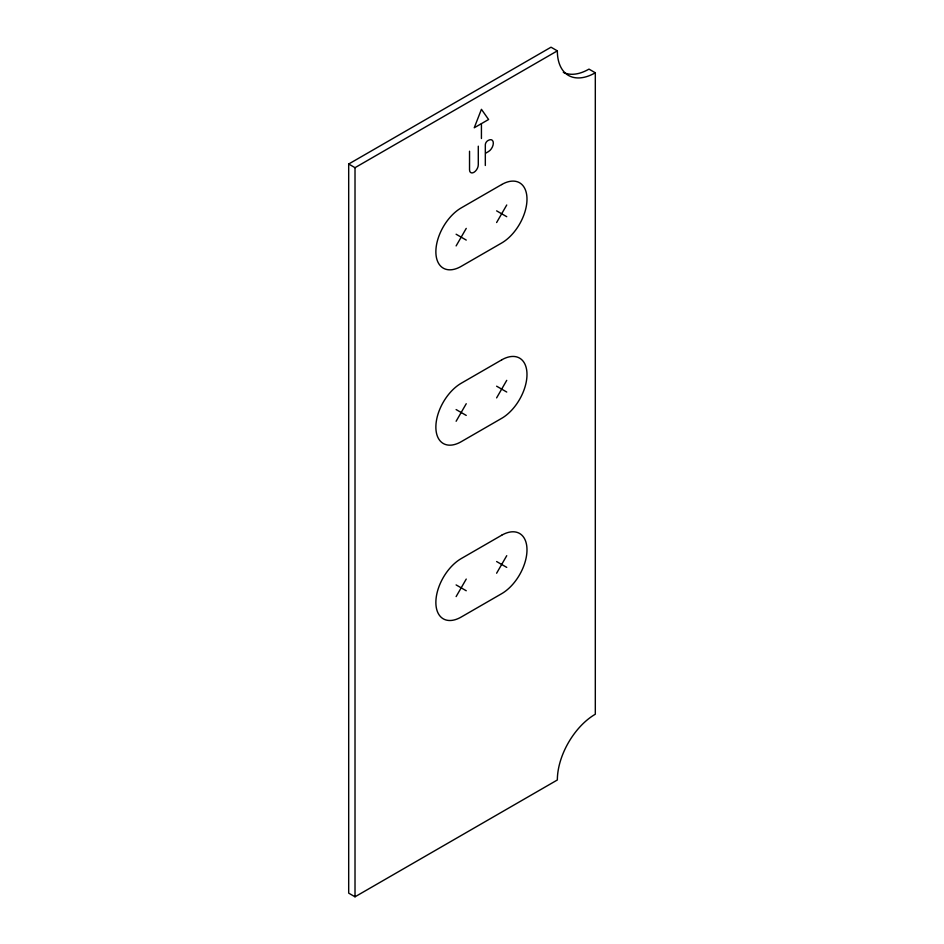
<?xml version="1.0" encoding="UTF-8"?>
<svg xmlns="http://www.w3.org/2000/svg" width="944" height="944" viewBox="0 0 944 944"><rect width="100%" height="100%" fill="white"/><g stroke="black" fill="none" stroke-linecap="round" stroke-linejoin="round"><path stroke-width="1.42" d="M456.117 245.924L466.242 228.389M496.615 222.536L506.739 205.001M456.117 421.26L466.242 403.725M496.615 397.884L506.739 380.349M456.117 596.596L466.242 579.073M496.615 573.22L506.739 555.686M348.69 164.02L551.025 47.2L557.349 50.858A53.69 30.999 -60 0 0 595.31 72.771L595.31 714.23A53.69 30.999 -60 0 0 557.349 779.98L355.015 896.8L348.69 893.142L348.69 164.02L355.015 167.678L557.349 50.858M480.921 123.924L474.254 127.77L481.428 109.303L488.591 119.499L481.428 123.64L481.428 138.52M485.83 153.093L488.437 151.583A6.903 3.988 -60 0 0 493.323 143.134A6.903 3.988 -60 0 0 488.437 140.314L487.694 140.75A3.351 1.935 -60 0 0 485.322 144.857L485.322 165.495M595.31 72.771L588.985 69.113A53.69 30.999 -60 0 1 563.32 72.393M496.615 210.854L506.739 216.695M456.117 234.23L466.242 240.071M496.615 386.19L506.739 392.043M456.117 409.566L466.242 415.419M496.615 561.538L506.739 567.379M456.117 584.914L466.242 590.755M478.289 146.178L478.289 164.752A6.195 3.575 -60 0 1 473.912 172.339A6.195 3.575 -60 0 1 469.534 169.814L469.534 151.229M355.015 167.678L355.015 896.8M501.677 184.552L461.179 207.928A35.789 20.662 -60 0 0 435.868 251.765A35.789 20.662 -60 0 0 461.179 266.373L501.677 242.997A35.789 20.662 -60 0 0 526.988 199.16A35.789 20.662 -60 0 0 501.677 184.552M501.677 359.888L461.179 383.276A35.789 20.662 -60 0 0 435.868 427.101A35.789 20.662 -60 0 0 461.179 441.721L501.677 418.334A35.789 20.662 -60 0 0 526.988 374.508A35.789 20.662 -60 0 0 501.677 359.888M501.677 535.236L461.179 558.612A35.789 20.662 -60 0 0 435.868 602.449A35.789 20.662 -60 0 0 461.179 617.057L501.677 593.682A35.789 20.662 -60 0 0 526.988 549.845A35.789 20.662 -60 0 0 501.677 535.236"/></g></svg>
